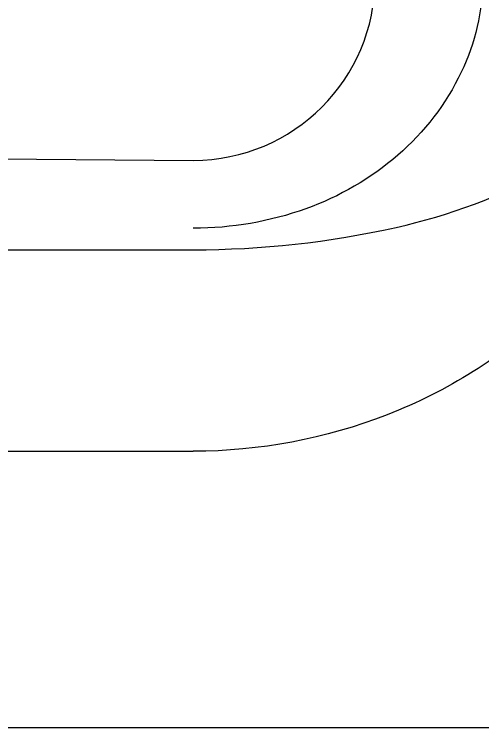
# Model space of a CAD drawing. Header units: millimetres. Extents: x -1255.98 to -1254.37, y 2257.85 to 2258.75.
# Drawn here: x -1254.7203 to -1254.5197, y 2257.8531 to 2258.1586 of the extents above; entities that cross this region are included whole.
import ezdxf

# ---------------------------------------------------------------- set-up
doc = ezdxf.new("R2010")
doc.units = ezdxf.units.MM
doc.header["$LTSCALE"] = 10
doc.layers.add('jacuzzi', color=1, linetype='Continuous')

msp = doc.modelspace()

# ---------------------------------------------------------------- linework, layer by layer
at = {"layer": 'jacuzzi'}
for p, q in [((-1254.87523, 2258.09804), (-1254.64364, 2258.09606)), ((-1254.85343, 2258.05777), (-1254.64364, 2258.05777)), ((-1254.85163, 2257.97148), (-1254.64364, 2257.97148))]:
    msp.add_line(p, q, dxfattribs=at)
at = {"layer": 'jacuzzi', "color": 3}
msp.add_lwpolyline([(-1255.97461, 2258.44082), (-1255.97461, 2258.73789, -0.414214), (-1255.95943, 2258.75307), (-1254.38979, 2258.75307, -0.414214), (-1254.37461, 2258.73789), (-1254.37461, 2257.86825, -0.414214), (-1254.38979, 2257.85307), (-1255.95943, 2257.85307, -0.414214), (-1255.97461, 2257.86825), (-1255.97461, 2258.24082)], format="xyb", dxfattribs=at)
at = {"layer": 'jacuzzi'}
for points in [[(-1254.64364, 2258.05777, 0.054985), (-1254.55684, 2258.06734, 0.068797), (-1254.49133, 2258.09178, 0.105698), (-1254.44184, 2258.1339, 0.165254), (-1254.42825, 2258.17389)], [(-1254.42825, 2258.17389, -0.104164), (-1254.44443, 2258.09705, -0.100663), (-1254.49133, 2258.03077, -0.096077), (-1254.5606, 2257.98708, -0.093069), (-1254.64364, 2257.97148)], [(-1254.51979, 2258.17389, -0.11231), (-1254.52891, 2258.13378, -0.103182), (-1254.55606, 2258.09829, -0.092447), (-1254.59545, 2258.07533, -0.086066), (-1254.64364, 2258.06698)]]:
    msp.add_lwpolyline(points, format="xyb", dxfattribs=at)
msp.add_arc((-1254.64364, 2258.17389), 0.07783, 270, 0, dxfattribs=at)

doc.saveas('drawing.dxf')
